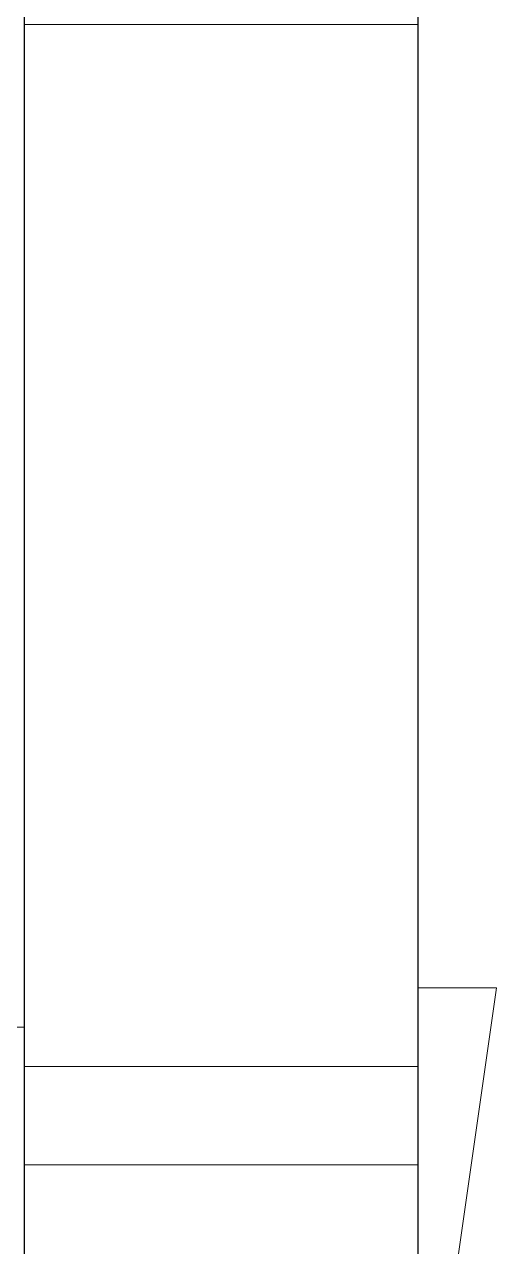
# Model space of a CAD drawing. Header units: inches. Extents: x -12418 to 472786, y -29325 to 19878.
# Drawn here: x 31349.5 to 31469.5, y -8923.2 to -8612.4 of the extents above; entities that cross this region are included whole.
import ezdxf

# ---------------------------------------------------------------- set-up
doc = ezdxf.new("R2010")
doc.units = ezdxf.units.IN
doc.header["$LTSCALE"] = 25
doc.header["$MEASUREMENT"] = 0
doc.linetypes.add('DASHDOT', pattern=[25.4, 12.7, -6.35, 0, -6.35])
doc.layers.get('0').update_dxf_attribs({"color": 8})
doc.layers.add('00-Ground Floor$0$False Ceiling', color=251, linetype='Continuous')
for name, color, linetype, lineweight in [('00-Ground Floor$0$Walls', 251, 'Continuous', 5), ('00-Ground Floor$0$Wooden Joinery', 251, 'Continuous', 5), ('E-LITE-CLNG-CNDT', 6, 'DASHDOT', 35)]:
    doc.layers.add(name, color=color, linetype=linetype, lineweight=lineweight)

# ---------------------------------------------------------------- blocks, each defined once
blk = doc.blocks.new('00-Ground Floor$0$A$C5DAD61B4')
at = {"layer": '00-Ground Floor$0$Wooden Joinery'}
for points in [[(940, 959.06), (940, 969.06), (1010, 979.06), (1010, 959.06)], [(950, 859.06), (950, 849.06), (1020, 839.06), (1020, 859.06)]]:
    blk.add_lwpolyline(points, close=True, dxfattribs=at)
for points in [[(975, 859.06), (940, 859.06), (940, 899.07), (930, 899.07), (930, 959.06), (975, 959.06), (975, 859.06)], [(975, 859.06), (975, 959.06), (1000, 959.06), (1000, 859.06), (975, 859.06)]]:
    blk.add_lwpolyline(points, dxfattribs=at)
blk = doc.blocks.new('00-Ground Floor$0$A$C37be4daf')
at = {"layer": '00-Ground Floor$0$Walls'}
blk.add_line((216.01, 498.24), (216.01, 598.24), dxfattribs=at)
blk = doc.blocks.new('00-Ground Floor$0$A$Ce9e1c4c3')
at = {"layer": '00-Ground Floor$0$False Ceiling', "color": 254}
for p, q in [((-68650.49, -13467.43, 0), (-68650.49, -2875.81, 0)), ((-68550.49, -7067.43, 0), (-68550.49, -10217.43, 0))]:
    blk.add_line(p, q, dxfattribs=at)
blk = doc.blocks.new('00-Ground Floor')
at = {"layer": '00-Ground Floor$0$Walls'}
for p, q in [((31449.51, -8857.43, 0), (31449.51, -7067.43, 0)), ((31349.51, -8877.43, 0), (31449.51, -8877.43, 0))]:
    blk.add_line(p, q, dxfattribs=at)
at = {"rotation": 90}
blk.add_blockref('00-Ground Floor$0$A$C37be4daf', (31947.74, -8828.44, 0), dxfattribs=at)
at = {"layer": '00-Ground Floor$0$False Ceiling', "color": 254}
blk.add_blockref('00-Ground Floor$0$A$Ce9e1c4c3', (100000, 0), dxfattribs=at)
at = {"layer": '00-Ground Floor$0$Wooden Joinery', "rotation": 89.99999999999999}
blk.add_blockref('00-Ground Floor$0$A$C5DAD61B4', (32308.57, -9877.43, 0), dxfattribs=at)

msp = doc.modelspace()

# ---------------------------------------------------------------- block references
at = {"layer": 'E-LITE-CLNG-CNDT'}
msp.add_blockref('00-Ground Floor', (0, 0), dxfattribs=at)

doc.saveas('drawing.dxf')
